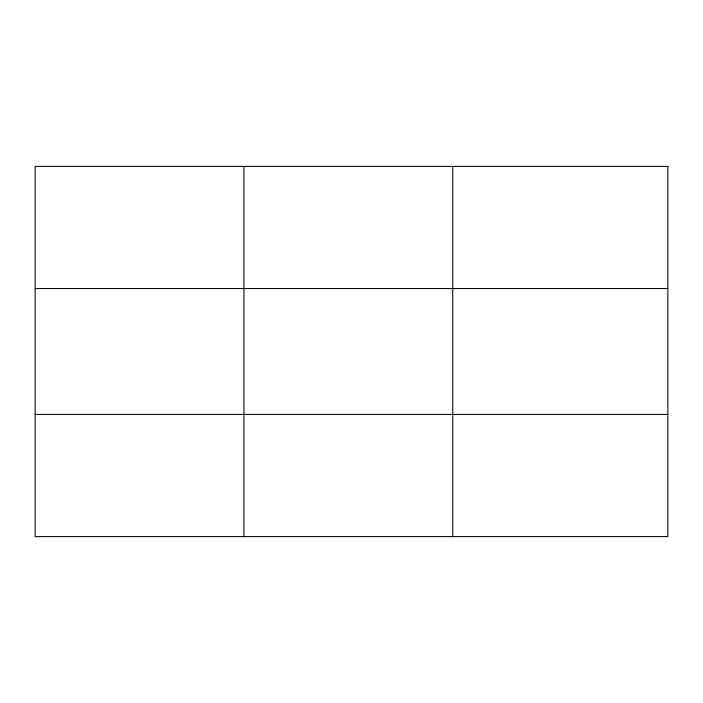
<?xml version="1.0" encoding="UTF-8"?>
<svg xmlns="http://www.w3.org/2000/svg" width="703" height="703" viewBox="0 0 703 703"><rect width="100%" height="100%" fill="white"/><g stroke="black" fill="none" stroke-linecap="round" stroke-linejoin="round"><path stroke-width="1.05" d="M243.941 536.6L243.941 166.4M452.732 536.6L452.732 166.4M35.15 288.564L667.85 288.564M35.15 414.436L667.85 414.436M667.85 166.4L667.85 536.6L35.15 536.6L35.15 166.4L667.85 166.4"/></g></svg>
